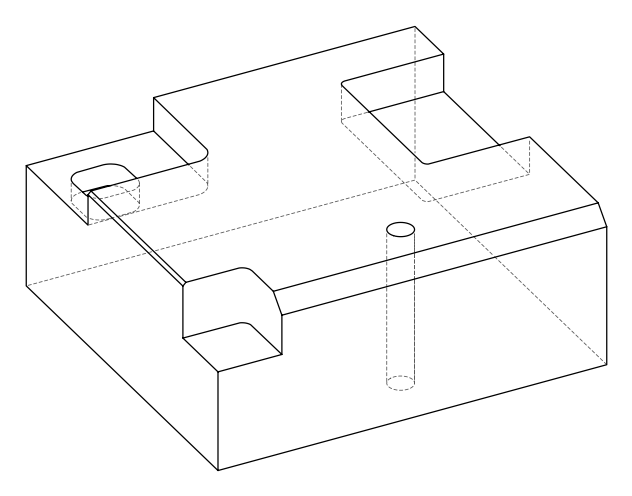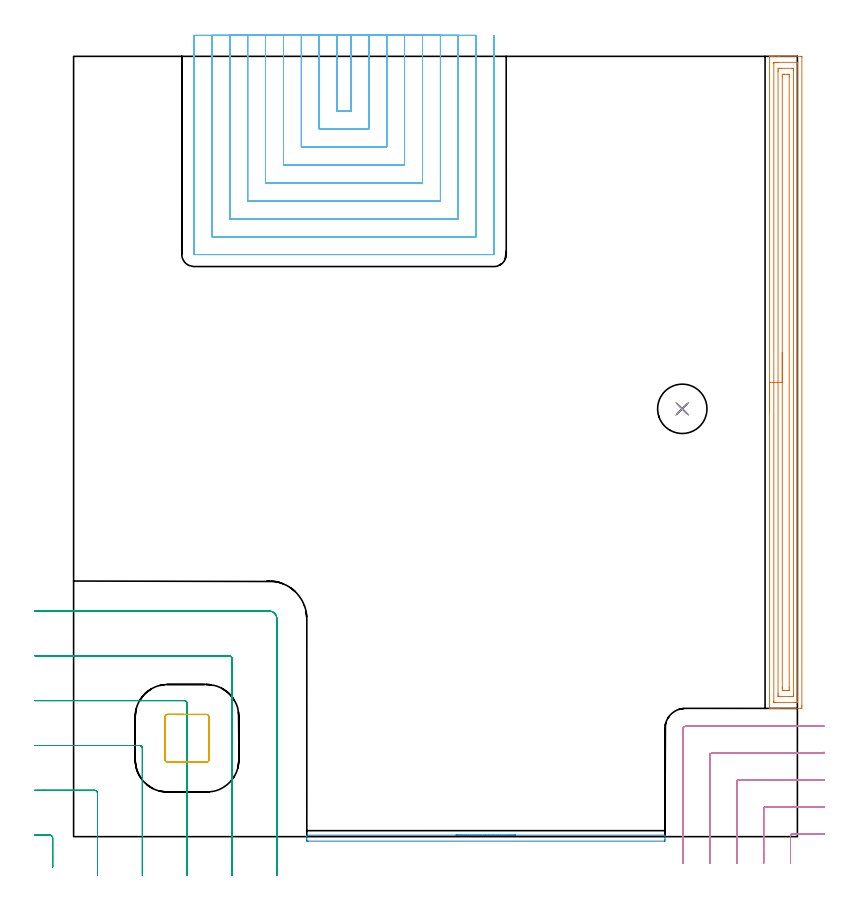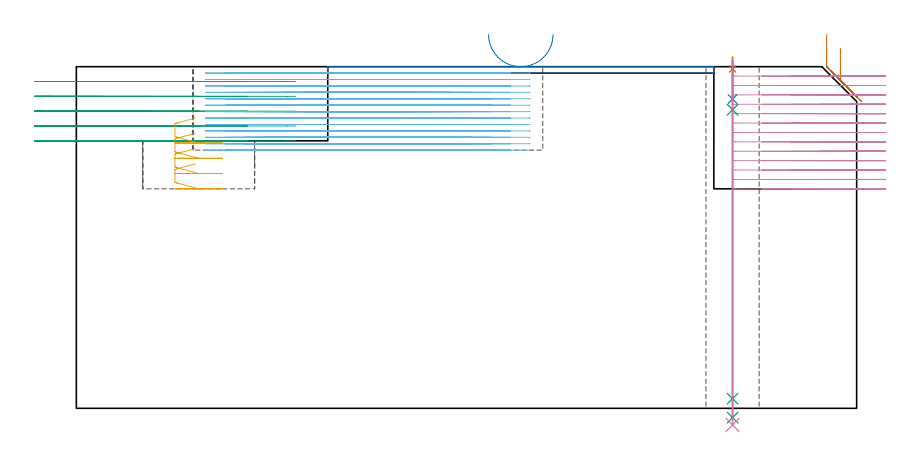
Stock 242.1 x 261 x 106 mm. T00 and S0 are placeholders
(PLAN: 10 operations, 8 tool changes, 84.2 min)
(1 AREA_MILL | FG_CHAMFER_SURFACE | UGT0205_001 | 7.23 min | 13080 mm3)
(2 AREA_MILL_1 | FG_CHAMFER_SURFACE_1 | UGT0205_001 | 1.11 min | 246 mm3)
(3 MILL_CORNER_NOTCH_RECTANGULAR | CORNER_NOTCH_RECTANGULAR | UGT0201_136 | Follow Part, ap 5, ae 75% | 6.31 min | 152600 mm3)
(4 MILL_CORNER_NOTCH_RECTANGULAR_1 | CORNER_NOTCH_RECTANGULAR_1 | NXT0201_011 | Follow Part, ap 3, ae 75% | 8.84 min | 71288 mm3)
(5 MILL_RECTANGULAR_POCKET | POCKET_RECTANGULAR_STRAIGHT | UGT0201_136 | Follow Part, ap 5, ae 75% | 0.98 min | 17091 mm3)
(6 MILL_SLOT | SLOT_PARTIAL_RECTANGULAR | NXT0201_009 | Follow Part, ap 2, ae 75% | 58.67 min | 197391 mm3)
(7 SPOT_DRILL | STEP1HOLE | NXT0321_9005460120000 | 0.03 min | 7 mm3)
(8 DRILL_BLIND_HOLE_INTO_CENTER | STEP1HOLE | NXT0301_038 | 0.05 min | 322 mm3)
(9 GUN_DRILL_THROUGH_HOLE | STEP1HOLE | UGT0307_002 | 0.51 min | 2707 mm3)
(10 SPADE_DRILL_TO_ENLARGE_THROUGH_HOLE | STEP1HOLE | UGT0306_007 | 0.45 min | 19606 mm3)
(TOOL UGT0205_001 | Chamfer Mill 20 x 3 x 45 deg. | D20 FL50 Z2)
(TOOL UGT0201_136 | Carbide End Mill 20.0 | D20 FL30 Z4)
(TOOL NXT0201_011 | ENDMILL 12mm [2P460-1200-NA 1630] | D12 FL38 Z6)
(TOOL NXT0201_009 | ENDMILL 8mm [2P460-0800-NA 1630] | D8 FL26 Z6)
(TOOL NXT0321_9005460120000 | NC Spot Drill, 142deg, 12mm, Carbide, Uncoated | D12 PA142 FL30 Z2)
(TOOL NXT0301_038 | Carbide Drill 6.7mm [860.1-0670-034A1-MM 2214] | D6.7 PA140 FL53 Z2)
(TOOL UGT0307_002 | Gun Drill 6 mm | D6 PA130 FL24 Z1)
(TOOL UGT0306_007 | Spade Drill 16.5mm | D16.5 PA132 FL10 Z2)
(OP 1 AREA_MILL)
G17 G21 G94 G90
T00 M6
G54
G17 G0 G90 X232.8 Y141.95 S1061 M3
G43 Z116. H0
G94 G1 Y141.988 Z115.128 F250.
Y142.102 Z114.263
Y142.291 Z113.412
Y142.553 Z112.58
Y142.887 Z111.774
Y143.29 Z111.
Y143.758 Z110.264
Y144.29 Z109.572
Y144.879 Z108.929
Y145.522 Z108.339
Y146.214 Z107.808
Y146.95 Z107.34
Y147.724 Z106.937
Y148.53 Z106.603
Y149.362 Z106.341
Y150.214 Z106.152
Y151.078 Z106.038
Y151.95 Z106.
Y260.84
X232.802 Y260.991 Z105.988
X232.829 Y261. Z105.962
X233.176 Z105.623
X233.573 Z105.226
X234.21 Z104.585
X235.416 Z103.381
X235.983 Z102.811
X243.076 Z95.721
X243.363 Y260.998 Z95.435
X243.592 Y260.99 Z95.206
X243.599 Y260.76 Z95.199
X243.6 Y43.872 Z95.2
X243.599 Y43.507 Z95.201
X243.594 Y42.985 Z95.203
X243.592 Y42.908 Z95.206
X243.076 Y42.9 Z95.721
X235.983 Z102.811
X235.415 Z103.381
X235.097 Z103.699
X234.529 Z104.267
X234.21 Z104.585
X233.573 Z105.226
X233.176 Z105.623
X232.829 Z105.962
X232.802 Y42.909 Z105.988
X232.8 Y43.06 Z106.
Y151.95
X234.214 Z104.586
Y258.604
X234.216 Y258.83 Z104.584
X234.219 Y258.941 Z104.581
X234.221 Y258.987 Z104.579
X234.319 Y258.99 Z104.481
X234.709 Y258.998 Z104.091
X235.097 Y259. Z103.703
X235.594 Z103.206
X241.801 Y258.999 Z96.999
X242.048 Y258.994 Z96.752
X242.146 Y258.99 Z96.654
X242.179 Y258.986 Z96.621
X242.181 Y258.94 Z96.619
X242.184 Y258.831 Z96.616
X242.186 Y258.612 Z96.614
Y45.296
X242.184 Y45.07 Z96.616
X242.181 Y44.959 Z96.619
X242.179 Y44.913 Z96.621
X242.081 Y44.91 Z96.719
X241.691 Y44.902 Z97.109
X241.303 Y44.9 Z97.497
X240.806 Z97.994
X234.599 Y44.901 Z104.201
X234.352 Y44.906 Z104.448
X234.254 Y44.91 Z104.546
X234.221 Y44.914 Z104.579
X234.219 Y44.96 Z104.581
X234.216 Y45.069 Z104.584
X234.214 Y45.288 Z104.586
Y151.95
X235.628 Z103.172
X235.629 Y255.931 Z103.171
Y256.287
X235.635 Y256.823 Z103.165
X235.639 Y256.99 Z103.161
X235.81 Y256.998 Z102.99
X235.983 Y256.999 Z102.817
X236.694 Y257. Z102.106
X240.241 Z98.559
X240.417 Y256.999 Z98.383
X240.592 Y256.996 Z98.208
X240.708 Y256.99 Z98.092
X240.765 Y256.977 Z98.035
X240.768 Y256.942 Z98.032
X240.77 Y256.823 Z98.03
X240.771 Y256.466 Z98.029
X240.772 Y255.931 Z98.028
X240.771 Y47.969 Z98.029
Y47.613
X240.765 Y47.077 Z98.035
X240.761 Y46.91 Z98.039
X240.59 Y46.902 Z98.21
X240.417 Y46.901 Z98.383
X239.706 Y46.9 Z99.094
X236.159 Z102.641
X235.983 Y46.901 Z102.817
X235.808 Y46.904 Z102.992
X235.692 Y46.91 Z103.108
X235.635 Y46.923 Z103.165
X235.632 Y46.958 Z103.168
X235.63 Y47.077 Z103.17
X235.629 Y47.434 Z103.171
X235.628 Y47.969 Z103.172
Y151.95
X237.043 Z101.757
Y254.146
X237.045 Y254.862 Z101.755
X237.048 Y254.966 Z101.752
X237.049 Y254.988 Z101.751
X237.068 Y254.992 Z101.732
X237.12 Y254.995 Z101.68
X237.332 Y254.999 Z101.468
X237.757 Y255. Z101.043
X238.643 Z100.157
X239.08 Y254.999 Z99.72
X239.279 Y254.997 Z99.521
X239.328 Y254.993 Z99.472
X239.348 Y254.99 Z99.452
X239.35 Y254.977 Z99.45
X239.353 Y254.91 Z99.447
X239.357 Y254.32 Z99.443
Y254.146
Y49.754
X239.355 Y49.038 Z99.445
X239.352 Y48.934 Z99.448
X239.351 Y48.912 Z99.449
X239.332 Y48.908 Z99.468
X239.28 Y48.905 Z99.52
X239.068 Y48.901 Z99.732
X238.643 Y48.9 Z100.157
X237.757 Z101.043
X237.32 Y48.901 Z101.48
X237.121 Y48.903 Z101.679
X237.072 Y48.907 Z101.728
X237.052 Y48.91 Z101.748
X237.05 Y48.923 Z101.75
X237.047 Y48.99 Z101.753
X237.043 Y49.58 Z101.757
Y49.754
Y151.95
Y152.822 Z101.795
Y153.686 Z101.909
Y154.538 Z102.098
Y155.37 Z102.36
Y156.176 Z102.694
Y156.95 Z103.097
Y157.686 Z103.566
Y158.378 Z104.097
Y159.021 Z104.686
Y159.61 Z105.33
Y160.142 Z106.022
Y160.61 Z106.757
Y161.013 Z107.531
Y161.347 Z108.337
Y161.609 Z109.169
Y161.798 Z110.021
Y161.912 Z110.886
Y161.95 Z111.757
G0 Z116.
M5
M2
(OP 2 AREA_MILL_1)
G17 G21 G94 G90
T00 M6
G54
G17 G0 G90 X127.9 Y0.5 S1061 M3
G43 Z116. H0
G94 G1 X127.938 Z115.128 F250.
X128.052 Z114.263
X128.241 Z113.412
X128.503 Z112.58
X128.837 Z111.774
X129.24 Z111.
X129.708 Z110.264
X130.24 Z109.572
X130.829 Z108.929
X131.472 Z108.34
X132.164 Z107.808
X132.9 Z107.34
X133.674 Z106.937
X134.48 Z106.603
X135.312 Z106.341
X136.164 Z106.152
X137.028 Z106.038
X137.9 Z106.
X197.65
X197.79 Y0.497 Z105.988
X197.794 Y0.464 Z105.955
X197.8 Y0.126 Z105.625
Y-0.345 Z105.154
Y-0.944 Z104.551
Y-1.244 Z104.253
X197.798 Y-1.491 Z104.005
X197.65 Y-1.5 Z104.
X78.429 Y-1.499 Z104.001
X78.15 Y-1.496 Z104.004
X78.002 Y-1.491 Z104.005
X78. Y-1.244 Z104.253
Y-0.944 Z104.551
Y-0.345 Z105.154
Y0.126 Z105.625
X78.006 Y0.464 Z105.955
X78.01 Y0.497 Z105.988
X78.15 Y0.5 Z106.
X137.9
X138.772 Z106.038
X139.636 Z106.152
X140.488 Z106.341
X141.32 Z106.603
X142.126 Z106.937
X142.9 Z107.34
X143.636 Z107.808
X144.328 Z108.34
X144.971 Z108.929
X145.56 Z109.572
X146.092 Z110.264
X146.56 Z111.
X146.963 Z111.774
X147.297 Z112.58
X147.559 Z113.412
X147.748 Z114.263
X147.862 Z115.128
X147.9 Z116.
M5
M2
(OP 3 MILL_CORNER_NOTCH_RECTANGULAR)
G17 G21 G94 G90
T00 M6
G54
G17 G0 G90 X-7. Y-10.141 S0 M3
G43 Z116. H0
Z101.4
G94 G1 Y-7.141 F250.
Y-0.494 F500.
G3 X-7.994 Y0.5 R1.
G1 X-10.
X-13. F250.
G0 Z116.
X8. Y-13.
Z101.4
G1 Y-10.
Y14.505 F500.
G3 X7.005 Y15.5 R1.
G1 X-10.
X-13. F250.
G0 Z116.
X23. Y-13.
Z101.4
G1 Y-10.
Y29.505 F500.
G3 X22.005 Y30.5 R1.
G1 X-10.
X-13. F250.
G0 Z116.
X38. Y-13.
Z101.4
G1 Y-10.
Y44.504 F500.
G3 X37.004 Y45.5 R1.
G1 X-10.
X-13. F250.
G0 Z116.
X53. Y-13.
Z101.4
G1 Y-10.
Y59.504 F500.
G3 X52.004 Y60.5 R1.
G1 X-10.
X-13. F250.
G0 Z116.
X68. Y-13.
Z101.4
G1 Y-10.
Y72.8 F500.
G3 X65.3 Y75.5 R2.7
G1 X-10.
X-13. F250.
G0 Z116.
X-7. Y-10.141
Z96.8
G1 Y-7.141
Y-0.494 F500.
G3 X-7.994 Y0.5 R1.
G1 X-10.
X-13. F250.
G0 Z116.
X8. Y-13.
Z96.8
G1 Y-10.
Y14.505 F500.
G3 X7.005 Y15.5 R1.
G1 X-10.
X-13. F250.
G0 Z116.
X23. Y-13.
Z96.8
G1 Y-10.
Y29.505 F500.
G3 X22.005 Y30.5 R1.
G1 X-10.
X-13. F250.
G0 Z116.
X38. Y-13.
Z96.8
G1 Y-10.
Y44.504 F500.
G3 X37.004 Y45.5 R1.
G1 X-10.
X-13. F250.
G0 Z116.
X53. Y-13.
Z96.8
G1 Y-10.
Y59.504 F500.
G3 X52.004 Y60.5 R1.
G1 X-10.
X-13. F250.
G0 Z116.
X68. Y-13.
Z96.8
G1 Y-10.
Y72.8 F500.
G3 X65.3 Y75.5 R2.7
G1 X-10.
X-13. F250.
G0 Z116.
X-7. Y-10.141
Z92.2
G1 Y-7.141
Y-0.494 F500.
G3 X-7.994 Y0.5 R1.
G1 X-10.
X-13. F250.
G0 Z116.
X8. Y-13.
Z92.2
G1 Y-10.
Y14.505 F500.
G3 X7.005 Y15.5 R1.
G1 X-10.
X-13. F250.
G0 Z116.
X23. Y-13.
Z92.2
G1 Y-10.
Y29.505 F500.
G3 X22.005 Y30.5 R1.
G1 X-10.
X-13. F250.
G0 Z116.
X38. Y-13.
Z92.2
G1 Y-10.
Y44.504 F500.
G3 X37.004 Y45.5 R1.
G1 X-10.
X-13. F250.
G0 Z116.
X53. Y-13.
Z92.2
G1 Y-10.
Y59.504 F500.
G3 X52.004 Y60.5 R1.
G1 X-10.
X-13. F250.
G0 Z116.
X68. Y-13.
Z92.2
G1 Y-10.
Y72.8 F500.
G3 X65.3 Y75.5 R2.7
G1 X-10.
X-13. F250.
G0 Z116.
X-7. Y-10.141
Z87.6
G1 Y-7.141
Y-0.494 F500.
G3 X-7.994 Y0.5 R1.
G1 X-10.
X-13. F250.
G0 Z116.
X8. Y-13.
Z87.6
G1 Y-10.
Y14.505 F500.
G3 X7.005 Y15.5 R1.
G1 X-10.
X-13. F250.
G0 Z116.
X23. Y-13.
Z87.6
G1 Y-10.
Y29.505 F500.
G3 X22.005 Y30.5 R1.
G1 X-10.
X-13. F250.
G0 Z116.
X38. Y-13.
Z87.6
G1 Y-10.
Y44.504 F500.
G3 X37.004 Y45.5 R1.
G1 X-10.
X-13. F250.
G0 Z116.
X53. Y-13.
Z87.6
G1 Y-10.
Y59.504 F500.
G3 X52.004 Y60.5 R1.
G1 X-10.
X-13. F250.
G0 Z116.
X68. Y-13.
Z87.6
G1 Y-10.
Y72.8 F500.
G3 X65.3 Y75.5 R2.7
G1 X-10.
X-13. F250.
G0 Z116.
X-7. Y-10.141
Z83.
G1 Y-7.141
Y-0.494 F500.
G3 X-7.994 Y0.5 R1.
G1 X-10.
X-13. F250.
G0 Z116.
X8. Y-13.
Z83.
G1 Y-10.
Y14.505 F500.
G3 X7.005 Y15.5 R1.
G1 X-10.
X-13. F250.
G0 Z116.
X23. Y-13.
Z83.
G1 Y-10.
Y29.505 F500.
G3 X22.005 Y30.5 R1.
G1 X-10.
X-13. F250.
G0 Z116.
X38. Y-13.
Z83.
G1 Y-10.
Y44.504 F500.
G3 X37.004 Y45.5 R1.
G1 X-10.
X-13. F250.
G0 Z116.
X53. Y-13.
Z83.
G1 Y-10.
Y59.504 F500.
G3 X52.004 Y60.5 R1.
G1 X-10.
X-13. F250.
G0 Z116.
X68. Y-13.
Z83.
G1 Y-10.
Y72.8 F500.
G3 X65.3 Y75.5 R2.7
G1 X-10.
X-13. F250.
G0 Z116.
M5
M2
(OP 4 MILL_CORNER_NOTCH_RECTANGULAR_1)
G17 G21 G94 G90
T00 M6
G54
G17 G0 G90 X251.099 Y0.993 S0 M3
G43 Z116. H1
Z103.085
G94 G1 X248.1 Y0.913 F250.
G2 X247.136 Y0.9 R36. F500.
G1 X240.397
G3 X239.8 Y0.303 R0.6
G1 Y-6.
Y-9. F250.
G0 Z116.
X251.098 Y10.024
Z103.085
G1 X248.1 Y9.917
G2 X247.136 Y9.9 R27. F500.
G1 X231.397
G3 X230.8 Y9.303 R0.6
G1 Y-6.
Y-9. F250.
G0 Z116.
X251.096 Y19.086
Z103.085
G1 X248.1 Y18.926
G2 X247.136 Y18.9 R18. F500.
G1 X222.397
G3 X221.8 Y18.303 R0.6
G1 Y-6.
Y-9. F250.
G0 Z116.
X251.083 Y28.273
Z103.085
G1 X248.1 Y27.952
G2 X247.136 Y27.9 R9. F500.
G1 X213.397
G3 X212.8 Y27.303 R0.6
G1 Y-6.
Y-9. F250.
G0 Z116.
X250.136 Y36.9
Z103.085
G1 X247.136
X204.6 F500.
G3 X203.8 Y36.1 R0.8
G1 Y-6.
Y-9. F250.
G0 Z116.
X251.1 Y0.901
Z100.169
G1 X248.1 Y0.9
X240.397 F500.
G3 X239.8 Y0.303 R0.6
G1 Y-6.
Y-9. F250.
G0 Z116.
X251.1 Y9.901
Z100.169
G1 X248.1 Y9.9
X240.397 F500.
X231.397
G3 X230.8 Y9.303 R0.6
G1 Y-6.
Y-9. F250.
G0 Z116.
X251.1 Y18.901
Z100.169
G1 X248.1 Y18.9
X231.397 F500.
X222.397
G3 X221.8 Y18.303 R0.6
G1 Y-6.
Y-9. F250.
G0 Z116.
X251.1 Y27.902
Z100.169
G1 X248.1 Y27.9
X222.397 F500.
X213.397
G3 X212.8 Y27.303 R0.6
G1 Y-6.
Y-9. F250.
G0 Z116.
X251.093 Y36.9
Z100.169
G1 X248.093
X204.6 F500.
G3 X203.8 Y36.1 R0.8
G1 Y-6.
Y-9. F250.
G0 Z116.
X251.1 Y0.9
Z97.254
G1 X248.1
X240.397 F500.
G3 X239.8 Y0.303 R0.6
G1 Y-6.
Y-9. F250.
G0 Z116.
X251.1 Y9.9
Z97.254
G1 X248.1
X231.397 F500.
G3 X230.8 Y9.303 R0.6
G1 Y-6.
Y-9. F250.
G0 Z116.
X251.1 Y18.9
Z97.254
G1 X248.1
X222.397 F500.
G3 X221.8 Y18.303 R0.6
G1 Y-6.
Y-9. F250.
G0 Z116.
X251.1 Y27.9
Z97.254
G1 X248.1
X213.397 F500.
G3 X212.8 Y27.303 R0.6
G1 Y-6.
Y-9. F250.
G0 Z116.
X251.1 Y36.9
Z97.254
G1 X248.1
X204.6 F500.
G3 X203.8 Y36.1 R0.8
G1 Y-6.
Y-9. F250.
G0 Z116.
X251.1 Y0.9
Z94.338
G1 X248.1
X240.397 F500.
G3 X239.8 Y0.303 R0.6
G1 Y-6.
Y-9. F250.
G0 Z116.
X251.1 Y9.9
Z94.338
G1 X248.1
X231.397 F500.
G3 X230.8 Y9.303 R0.6
G1 Y-6.
Y-9. F250.
G0 Z116.
X251.1 Y18.9
Z94.338
G1 X248.1
X222.397 F500.
G3 X221.8 Y18.303 R0.6
G1 Y-6.
Y-9. F250.
G0 Z116.
X251.1 Y27.9
Z94.338
G1 X248.1
X213.397 F500.
G3 X212.8 Y27.303 R0.6
G1 Y-6.
Y-9. F250.
G0 Z116.
X251.1 Y36.9
Z94.338
G1 X248.1
X204.6 F500.
G3 X203.8 Y36.1 R0.8
G1 Y-6.
Y-9. F250.
G0 Z116.
X251.1 Y0.9
Z91.423
G1 X248.1
X240.397 F500.
G3 X239.8 Y0.303 R0.6
G1 Y-6.
Y-9. F250.
G0 Z116.
X251.1 Y9.9
Z91.423
G1 X248.1
X231.397 F500.
G3 X230.8 Y9.303 R0.6
G1 Y-6.
Y-9. F250.
G0 Z116.
X251.1 Y18.9
Z91.423
G1 X248.1
X222.397 F500.
G3 X221.8 Y18.303 R0.6
G1 Y-6.
Y-9. F250.
G0 Z116.
X251.1 Y27.9
Z91.423
G1 X248.1
X213.397 F500.
G3 X212.8 Y27.303 R0.6
G1 Y-6.
Y-9. F250.
G0 Z116.
X251.1 Y36.9
Z91.423
G1 X248.1
X204.6 F500.
G3 X203.8 Y36.1 R0.8
G1 Y-6.
Y-9. F250.
G0 Z116.
X251.1 Y0.9
Z88.508
G1 X248.1
X240.397 F500.
G3 X239.8 Y0.303 R0.6
G1 Y-6.
Y-9. F250.
G0 Z116.
X251.1 Y9.9
Z88.508
G1 X248.1
X231.397 F500.
G3 X230.8 Y9.303 R0.6
G1 Y-6.
Y-9. F250.
G0 Z116.
X251.1 Y18.9
Z88.508
G1 X248.1
X222.397 F500.
G3 X221.8 Y18.303 R0.6
G1 Y-6.
Y-9. F250.
G0 Z116.
X251.1 Y27.9
Z88.508
G1 X248.1
X213.397 F500.
G3 X212.8 Y27.303 R0.6
G1 Y-6.
Y-9. F250.
G0 Z116.
X251.1 Y36.9
Z88.508
G1 X248.1
X204.6 F500.
G3 X203.8 Y36.1 R0.8
G1 Y-6.
Y-9. F250.
G0 Z116.
X251.1 Y0.9
Z85.592
G1 X248.1
X240.397 F500.
G3 X239.8 Y0.303 R0.6
G1 Y-6.
Y-9. F250.
G0 Z116.
X251.1 Y9.9
Z85.592
G1 X248.1
X231.397 F500.
G3 X230.8 Y9.303 R0.6
G1 Y-6.
Y-9. F250.
G0 Z116.
X251.1 Y18.9
Z85.592
G1 X248.1
X222.397 F500.
G3 X221.8 Y18.303 R0.6
G1 Y-6.
Y-9. F250.
G0 Z116.
X251.1 Y27.9
Z85.592
G1 X248.1
X213.397 F500.
G3 X212.8 Y27.303 R0.6
G1 Y-6.
Y-9. F250.
G0 Z116.
X251.1 Y36.9
Z85.592
G1 X248.1
X204.6 F500.
G3 X203.8 Y36.1 R0.8
G1 Y-6.
Y-9. F250.
G0 Z116.
X251.1 Y0.9
Z82.677
G1 X248.1
X240.397 F500.
G3 X239.8 Y0.303 R0.6
G1 Y-6.
Y-9. F250.
G0 Z116.
X251.1 Y9.9
Z82.677
G1 X248.1
X231.397 F500.
G3 X230.8 Y9.303 R0.6
G1 Y-6.
Y-9. F250.
G0 Z116.
X251.1 Y18.9
Z82.677
G1 X248.1
X222.397 F500.
G3 X221.8 Y18.303 R0.6
G1 Y-6.
Y-9. F250.
G0 Z116.
X251.1 Y27.9
Z82.677
G1 X248.1
X213.397 F500.
G3 X212.8 Y27.303 R0.6
G1 Y-6.
Y-9. F250.
G0 Z116.
X251.1 Y36.9
Z82.677
G1 X248.1
X204.6 F500.
G3 X203.8 Y36.1 R0.8
G1 Y-6.
Y-9. F250.
G0 Z116.
X251.1 Y0.9
Z79.762
G1 X248.1
X240.397 F500.
G3 X239.8 Y0.303 R0.6
G1 Y-6.
Y-9. F250.
G0 Z116.
X251.1 Y9.9
Z79.762
G1 X248.1
X231.397 F500.
G3 X230.8 Y9.303 R0.6
G1 Y-6.
Y-9. F250.
G0 Z116.
X251.1 Y18.9
Z79.762
G1 X248.1
X222.397 F500.
G3 X221.8 Y18.303 R0.6
G1 Y-6.
Y-9. F250.
G0 Z116.
X251.1 Y27.9
Z79.762
G1 X248.1
X213.397 F500.
G3 X212.8 Y27.303 R0.6
G1 Y-6.
Y-9. F250.
G0 Z116.
X251.1 Y36.9
Z79.762
G1 X248.1
X204.6 F500.
G3 X203.8 Y36.1 R0.8
G1 Y-6.
Y-9. F250.
G0 Z116.
X251.1 Y0.9
Z76.846
G1 X248.1
X240.397 F500.
G3 X239.8 Y0.303 R0.6
G1 Y-6.
Y-9. F250.
G0 Z116.
X251.1 Y9.9
Z76.846
G1 X248.1
X231.397 F500.
G3 X230.8 Y9.303 R0.6
G1 Y-6.
Y-9. F250.
G0 Z116.
X251.1 Y18.9
Z76.846
G1 X248.1
X222.397 F500.
G3 X221.8 Y18.303 R0.6
G1 Y-6.
Y-9. F250.
G0 Z116.
X251.1 Y27.9
Z76.846
G1 X248.1
X213.397 F500.
G3 X212.8 Y27.303 R0.6
G1 Y-6.
Y-9. F250.
G0 Z116.
X251.1 Y36.9
Z76.846
G1 X248.1
X204.6 F500.
G3 X203.8 Y36.1 R0.8
G1 Y-6.
Y-9. F250.
G0 Z116.
X251.1 Y0.9
Z73.931
G1 X248.1
X240.397 F500.
G3 X239.8 Y0.303 R0.6
G1 Y-6.
Y-9. F250.
G0 Z116.
X251.1 Y9.9
Z73.931
G1 X248.1
X231.397 F500.
G3 X230.8 Y9.303 R0.6
G1 Y-6.
Y-9. F250.
G0 Z116.
X251.1 Y18.9
Z73.931
G1 X248.1
X222.397 F500.
G3 X221.8 Y18.303 R0.6
G1 Y-6.
Y-9. F250.
G0 Z116.
X251.1 Y27.9
Z73.931
G1 X248.1
X213.397 F500.
G3 X212.8 Y27.303 R0.6
G1 Y-6.
Y-9. F250.
G0 Z116.
X251.1 Y36.9
Z73.931
G1 X248.1
X204.6 F500.
G3 X203.8 Y36.1 R0.8
G1 Y-6.
Y-9. F250.
G0 Z116.
X251.1 Y0.9
Z71.015
G1 X248.1
X240.397 F500.
G3 X239.8 Y0.303 R0.6
G1 Y-6.
Y-9. F250.
G0 Z116.
X251.1 Y9.9
Z71.015
G1 X248.1
X231.397 F500.
G3 X230.8 Y9.303 R0.6
G1 Y-6.
Y-9. F250.
G0 Z116.
X251.1 Y18.9
Z71.015
G1 X248.1
X222.397 F500.
G3 X221.8 Y18.303 R0.6
G1 Y-6.
Y-9. F250.
G0 Z116.
X251.1 Y27.9
Z71.015
G1 X248.1
X213.397 F500.
G3 X212.8 Y27.303 R0.6
G1 Y-6.
Y-9. F250.
G0 Z116.
X251.1 Y36.9
Z71.015
G1 X248.1
X204.6 F500.
G3 X203.8 Y36.1 R0.8
G1 Y-6.
Y-9. F250.
G0 Z116.
X251.1 Y0.9
Z68.1
G1 X248.1
X240.397 F500.
G3 X239.8 Y0.303 R0.6
G1 Y-6.
Y-9. F250.
G0 Z116.
X251.1 Y9.9
Z68.1
G1 X248.1
X231.397 F500.
G3 X230.8 Y9.303 R0.6
G1 Y-6.
Y-9. F250.
G0 Z116.
X251.1 Y18.9
Z68.1
G1 X248.1
X222.397 F500.
G3 X221.8 Y18.303 R0.6
G1 Y-6.
Y-9. F250.
G0 Z116.
X251.1 Y27.9
Z68.1
G1 X248.1
X213.397 F500.
G3 X212.8 Y27.303 R0.6
G1 Y-6.
Y-9. F250.
G0 Z116.
X251.1 Y36.9
Z68.1
G1 X248.1
X204.6 F500.
G3 X203.8 Y36.1 R0.8
G1 Y-6.
Y-9. F250.
G0 Z116.
M5
M2
(OP 5 MILL_RECTANGULAR_POCKET)
G17 G21 G94 G90
T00 M6
G54
G17 G0 G90 X36.892 Y40.9 S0 M3
G43 Z116. H0
Z90.05
G94 G1 X31.5 Z88.605 F250.
X31.405 Z88.58
X31.167 Y40.841 Z88.514
X30.953 Y40.721 Z88.448
X30.779 Y40.547 Z88.382
X30.659 Y40.333 Z88.317
X30.6 Y40.095 Z88.251
Y25.705 Z84.395
X30.659 Y25.467 Z84.329
X30.779 Y25.253 Z84.264
X30.953 Y25.079 Z84.198
X31.167 Y24.959 Z84.132
X31.405 Y24.9 Z84.066
X31.5 Z84.041
X37.95 Z82.312
X44.4 F500.
G3 X45.3 Y25.8 R0.9
G1 Y40.
G3 X44.4 Y40.9 R0.9
G1 X31.5
G3 X30.6 Y40. R0.9
G1 Y25.8
G3 X31.5 Y24.9 R0.9
G1 X37.95
X38.95
G0 X36.892 Y40.9 Z85.312
G1 X31.5 Z83.868 F250.
X31.405 Z83.842
X31.167 Y40.841 Z83.776
X30.953 Y40.721 Z83.711
X30.779 Y40.547 Z83.645
X30.659 Y40.333 Z83.579
X30.6 Y40.095 Z83.513
Y25.705 Z79.658
X30.659 Y25.467 Z79.592
X30.779 Y25.253 Z79.526
X30.953 Y25.079 Z79.46
X31.167 Y24.959 Z79.394
X31.405 Y24.9 Z79.329
X31.5 Z79.303
X37.95 Z77.575
X44.4 F500.
G3 X45.3 Y25.8 R0.9
G1 Y40.
G3 X44.4 Y40.9 R0.9
G1 X31.5
G3 X30.6 Y40. R0.9
G1 Y25.8
G3 X31.5 Y24.9 R0.9
G1 X37.95
X38.95
G0 X36.892 Y40.9 Z80.575
G1 X31.5 Z79.13 F250.
X31.405 Z79.105
X31.167 Y40.841 Z79.039
X30.953 Y40.721 Z78.973
X30.779 Y40.547 Z78.907
X30.659 Y40.333 Z78.842
X30.6 Y40.095 Z78.776
Y25.705 Z74.92
X30.659 Y25.467 Z74.854
X30.779 Y25.253 Z74.789
X30.953 Y25.079 Z74.723
X31.167 Y24.959 Z74.657
X31.405 Y24.9 Z74.591
X31.5 Z74.566
X37.95 Z72.837
X44.4 F500.
G3 X45.3 Y25.8 R0.9
G1 Y40.
G3 X44.4 Y40.9 R0.9
G1 X31.5
G3 X30.6 Y40. R0.9
G1 Y25.8
G3 X31.5 Y24.9 R0.9
G1 X37.95
X38.95
G0 X36.892 Y40.9 Z75.837
G1 X31.5 Z74.393 F250.
X31.405 Z74.367
X31.167 Y40.841 Z74.302
X30.953 Y40.721 Z74.236
X30.779 Y40.547 Z74.17
X30.659 Y40.333 Z74.104
X30.6 Y40.095 Z74.038
Y25.705 Z70.183
X30.659 Y25.467 Z70.117
X30.779 Y25.253 Z70.051
X30.953 Y25.079 Z69.985
X31.167 Y24.959 Z69.92
X31.405 Y24.9 Z69.854
X31.5 Z69.828
X37.95 Z68.1
X44.4 F500.
G3 X45.3 Y25.8 R0.9
G1 Y40.
G3 X44.4 Y40.9 R0.9
G1 X31.5
G3 X30.6 Y40. R0.9
G1 Y25.8
G3 X31.5 Y24.9 R0.9
G1 X37.95
X38.95
G0 Z116.
M5
M2
(OP 6 MILL_SLOT)
G17 G21 G94 G90
T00 M6
G54
G17 G0 G90 X88.2 Y268. S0 M3
G43 Z116. H1
Z104.008
G94 G1 Y265. F250.
Y242.7 F500.
X92.7
Y265.
Y268. F250.
X82.2
Y265.
Y236.7 F500.
X98.7
Y265.
Y268. F250.
X76.2
Y265.
Y230.7 F500.
X104.7
Y265.
Y268. F250.
X70.2
Y265.
Y224.7 F500.
X110.7
Y265.
Y268. F250.
X64.2
Y265.
Y218.7 F500.
X116.7
Y265.
Y268. F250.
X58.2
Y265.
Y212.7 F500.
X122.7
Y265.
Y268. F250.
X52.2
Y265.
Y206.7 F500.
X128.7
Y265.
Y268. F250.
X46.2
Y265.
Y200.7 F500.
X134.7
Y265.
Y268. F250.
X40.2
Y265.
Y194.8 F500.
X40.205 Y194.745
X40.245 Y194.705
X40.3 Y194.7
X140.6
X140.655 Y194.705
X140.695 Y194.745
X140.7 Y194.8
Y265.
Y268. F250.
G0 X88.2 Z102.015
G1 Y265.
Y242.7 F500.
X92.7
Y265.
Y268. F250.
X82.2
Y265.
Y236.7 F500.
X98.7
Y265.
Y268. F250.
X76.2
Y265.
Y230.7 F500.
X104.7
Y265.
Y268. F250.
X70.2
Y265.
Y224.7 F500.
X110.7
Y265.
Y268. F250.
X64.2
Y265.
Y218.7 F500.
X116.7
Y265.
Y268. F250.
X58.2
Y265.
Y212.7 F500.
X122.7
Y265.
Y268. F250.
X52.2
Y265.
Y206.7 F500.
X128.7
Y265.
Y268. F250.
X46.2
Y265.
Y200.7 F500.
X134.7
Y265.
Y268. F250.
X40.2
Y265.
Y194.8 F500.
X40.205 Y194.745
X40.245 Y194.705
X40.3 Y194.7
X140.6
X140.655 Y194.705
X140.695 Y194.745
X140.7 Y194.8
Y265.
Y268. F250.
G0 X88.2 Z100.023
G1 Y265.
Y242.7 F500.
X92.7
Y265.
Y268. F250.
X82.2
Y265.
Y236.7 F500.
X98.7
Y265.
Y268. F250.
X76.2
Y265.
Y230.7 F500.
X104.7
Y265.
Y268. F250.
X70.2
Y265.
Y224.7 F500.
X110.7
Y265.
Y268. F250.
X64.2
Y265.
Y218.7 F500.
X116.7
Y265.
Y268. F250.
X58.2
Y265.
Y212.7 F500.
X122.7
Y265.
Y268. F250.
X52.2
Y265.
Y206.7 F500.
X128.7
Y265.
Y268. F250.
X46.2
Y265.
Y200.7 F500.
X134.7
Y265.
Y268. F250.
X40.2
Y265.
Y194.8 F500.
X40.205 Y194.745
X40.245 Y194.705
X40.3 Y194.7
X140.6
X140.655 Y194.705
X140.695 Y194.745
X140.7 Y194.8
Y265.
Y268. F250.
G0 X88.2 Z98.031
G1 Y265.
Y242.7 F500.
X92.7
Y265.
Y268. F250.
X82.2
Y265.
Y236.7 F500.
X98.7
Y265.
Y268. F250.
X76.2
Y265.
Y230.7 F500.
X104.7
Y265.
Y268. F250.
X70.2
Y265.
Y224.7 F500.
X110.7
Y265.
Y268. F250.
X64.2
Y265.
Y218.7 F500.
X116.7
Y265.
Y268. F250.
X58.2
Y265.
Y212.7 F500.
X122.7
Y265.
Y268. F250.
X52.2
Y265.
Y206.7 F500.
X128.7
Y265.
Y268. F250.
X46.2
Y265.
Y200.7 F500.
X134.7
Y265.
Y268. F250.
X40.2
Y265.
Y194.8 F500.
X40.205 Y194.745
X40.245 Y194.705
X40.3 Y194.7
X140.6
X140.655 Y194.705
X140.695 Y194.745
X140.7 Y194.8
Y265.
Y268. F250.
G0 X88.2 Z96.038
G1 Y265.
Y242.7 F500.
X92.7
Y265.
Y268. F250.
X82.2
Y265.
Y236.7 F500.
X98.7
Y265.
Y268. F250.
X76.2
Y265.
Y230.7 F500.
X104.7
Y265.
Y268. F250.
X70.2
Y265.
Y224.7 F500.
X110.7
Y265.
Y268. F250.
X64.2
Y265.
Y218.7 F500.
X116.7
Y265.
Y268. F250.
X58.2
Y265.
Y212.7 F500.
X122.7
Y265.
Y268. F250.
X52.2
Y265.
Y206.7 F500.
X128.7
Y265.
Y268. F250.
X46.2
Y265.
Y200.7 F500.
X134.7
Y265.
Y268. F250.
X40.2
Y265.
Y194.8 F500.
X40.205 Y194.745
X40.245 Y194.705
X40.3 Y194.7
X140.6
X140.655 Y194.705
X140.695 Y194.745
X140.7 Y194.8
Y265.
Y268. F250.
G0 X88.2 Z94.046
G1 Y265.
Y242.7 F500.
X92.7
Y265.
Y268. F250.
X82.2
Y265.
Y236.7 F500.
X98.7
Y265.
Y268. F250.
X76.2
Y265.
Y230.7 F500.
X104.7
Y265.
Y268. F250.
X70.2
Y265.
Y224.7 F500.
X110.7
Y265.
Y268. F250.
X64.2
Y265.
Y218.7 F500.
X116.7
Y265.
Y268. F250.
X58.2
Y265.
Y212.7 F500.
X122.7
Y265.
Y268. F250.
X52.2
Y265.
Y206.7 F500.
X128.7
Y265.
Y268. F250.
X46.2
Y265.
Y200.7 F500.
X134.7
Y265.
Y268. F250.
X40.2
Y265.
Y194.8 F500.
X40.205 Y194.745
X40.245 Y194.705
X40.3 Y194.7
X140.6
X140.655 Y194.705
X140.695 Y194.745
X140.7 Y194.8
Y265.
Y268. F250.
G0 X88.2 Z92.054
G1 Y265.
Y242.7 F500.
X92.7
Y265.
Y268. F250.
X82.2
Y265.
Y236.7 F500.
X98.7
Y265.
Y268. F250.
X76.2
Y265.
Y230.7 F500.
X104.7
Y265.
Y268. F250.
X70.2
Y265.
Y224.7 F500.
X110.7
Y265.
Y268. F250.
X64.2
Y265.
Y218.7 F500.
X116.7
Y265.
Y268. F250.
X58.2
Y265.
Y212.7 F500.
X122.7
Y265.
Y268. F250.
X52.2
Y265.
Y206.7 F500.
X128.7
Y265.
Y268. F250.
X46.2
Y265.
Y200.7 F500.
X134.7
Y265.
Y268. F250.
X40.2
Y265.
Y194.8 F500.
X40.205 Y194.745
X40.245 Y194.705
X40.3 Y194.7
X140.6
X140.655 Y194.705
X140.695 Y194.745
X140.7 Y194.8
Y265.
Y268. F250.
G0 X88.2 Z90.062
G1 Y265.
Y242.7 F500.
X92.7
Y265.
Y268. F250.
X82.2
Y265.
Y236.7 F500.
X98.7
Y265.
Y268. F250.
X76.2
Y265.
Y230.7 F500.
X104.7
Y265.
Y268. F250.
X70.2
Y265.
Y224.7 F500.
X110.7
Y265.
Y268. F250.
X64.2
Y265.
Y218.7 F500.
X116.7
Y265.
Y268. F250.
X58.2
Y265.
Y212.7 F500.
X122.7
Y265.
Y268. F250.
X52.2
Y265.
Y206.7 F500.
X128.7
Y265.
Y268. F250.
X46.2
Y265.
Y200.7 F500.
X134.7
Y265.
Y268. F250.
X40.2
Y265.
Y194.8 F500.
X40.205 Y194.745
X40.245 Y194.705
X40.3 Y194.7
X140.6
X140.655 Y194.705
X140.695 Y194.745
X140.7 Y194.8
Y265.
Y268. F250.
G0 X88.2 Z88.069
G1 Y265.
Y242.7 F500.
X92.7
Y265.
Y268. F250.
X82.2
Y265.
Y236.7 F500.
X98.7
Y265.
Y268. F250.
X76.2
Y265.
Y230.7 F500.
X104.7
Y265.
Y268. F250.
X70.2
Y265.
Y224.7 F500.
X110.7
Y265.
Y268. F250.
X64.2
Y265.
Y218.7 F500.
X116.7
Y265.
Y268. F250.
X58.2
Y265.
Y212.7 F500.
X122.7
Y265.
Y268. F250.
X52.2
Y265.
Y206.7 F500.
X128.7
Y265.
Y268. F250.
X46.2
Y265.
Y200.7 F500.
X134.7
Y265.
Y268. F250.
X40.2
Y265.
Y194.8 F500.
X40.205 Y194.745
X40.245 Y194.705
X40.3 Y194.7
X140.6
X140.655 Y194.705
X140.695 Y194.745
X140.7 Y194.8
Y265.
Y268. F250.
G0 X88.2 Z86.077
G1 Y265.
Y242.7 F500.
X92.7
Y265.
Y268. F250.
X82.2
Y265.
Y236.7 F500.
X98.7
Y265.
Y268. F250.
X76.2
Y265.
Y230.7 F500.
X104.7
Y265.
Y268. F250.
X70.2
Y265.
Y224.7 F500.
X110.7
Y265.
Y268. F250.
X64.2
Y265.
Y218.7 F500.
X116.7
Y265.
Y268. F250.
X58.2
Y265.
Y212.7 F500.
X122.7
Y265.
Y268. F250.
X52.2
Y265.
Y206.7 F500.
X128.7
Y265.
Y268. F250.
X46.2
Y265.
Y200.7 F500.
X134.7
Y265.
Y268. F250.
X40.2
Y265.
Y194.8 F500.
X40.205 Y194.745
X40.245 Y194.705
X40.3 Y194.7
X140.6
X140.655 Y194.705
X140.695 Y194.745
X140.7 Y194.8
Y265.
Y268. F250.
G0 X88.2 Z84.085
G1 Y265.
Y242.7 F500.
X92.7
Y265.
Y268. F250.
X82.2
Y265.
Y236.7 F500.
X98.7
Y265.
Y268. F250.
X76.2
Y265.
Y230.7 F500.
X104.7
Y265.
Y268. F250.
X70.2
Y265.
Y224.7 F500.
X110.7
Y265.
Y268. F250.
X64.2
Y265.
Y218.7 F500.
X116.7
Y265.
Y268. F250.
X58.2
Y265.
Y212.7 F500.
X122.7
Y265.
Y268. F250.
X52.2
Y265.
Y206.7 F500.
X128.7
Y265.
Y268. F250.
X46.2
Y265.
Y200.7 F500.
X134.7
Y265.
Y268. F250.
X40.2
Y265.
Y194.8 F500.
X40.205 Y194.745
X40.245 Y194.705
X40.3 Y194.7
X140.6
X140.655 Y194.705
X140.695 Y194.745
X140.7 Y194.8
Y265.
Y268. F250.
G0 X88.2 Z82.092
G1 Y265.
Y242.7 F500.
X92.7
Y265.
Y268. F250.
X82.2
Y265.
Y236.7 F500.
X98.7
Y265.
Y268. F250.
X76.2
Y265.
Y230.7 F500.
X104.7
Y265.
Y268. F250.
X70.2
Y265.
Y224.7 F500.
X110.7
Y265.
Y268. F250.
X64.2
Y265.
Y218.7 F500.
X116.7
Y265.
Y268. F250.
X58.2
Y265.
Y212.7 F500.
X122.7
Y265.
Y268. F250.
X52.2
Y265.
Y206.7 F500.
X128.7
Y265.
Y268. F250.
X46.2
Y265.
Y200.7 F500.
X134.7
Y265.
Y268. F250.
X40.2
Y265.
Y194.8 F500.
X40.205 Y194.745
X40.245 Y194.705
X40.3 Y194.7
X140.6
X140.655 Y194.705
X140.695 Y194.745
X140.7 Y194.8
Y265.
Y268. F250.
G0 X88.2 Z80.1
G1 Y265.
Y242.7 F500.
X92.7
Y265.
Y268. F250.
X82.2
Y265.
Y236.7 F500.
X98.7
Y265.
Y268. F250.
X76.2
Y265.
Y230.7 F500.
X104.7
Y265.
Y268. F250.
X70.2
Y265.
Y224.7 F500.
X110.7
Y265.
Y268. F250.
X64.2
Y265.
Y218.7 F500.
X116.7
Y265.
Y268. F250.
X58.2
Y265.
Y212.7 F500.
X122.7
Y265.
Y268. F250.
X52.2
Y265.
Y206.7 F500.
X128.7
Y265.
Y268. F250.
X46.2
Y265.
Y200.7 F500.
X134.7
Y265.
Y268. F250.
X40.2
Y265.
Y194.8 F500.
X40.205 Y194.745
X40.245 Y194.705
X40.3 Y194.7
X140.6
X140.655 Y194.705
X140.695 Y194.745
X140.7 Y194.8
Y265.
Y268. F250.
G0 Z116.
M5
M2
(OP 7 SPOT_DRILL)
G17 G21 G94 G90
T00 M6
G54
G17 G0 G90 X203.6 Y143.1 S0 M3
G43 Z116. H0
G94 G81 G98 Z105.29 F250. R109.
G80
M5
M2
(OP 8 DRILL_BLIND_HOLE_INTO_CENTER)
G17 G21 G94 G90
T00 M6
G54
G17 G0 G90 X203.6 Y143.1 S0 M3
G43 Z116. H1
G94 G81 G98 Z95.95 F250. R108.
G80
M5
M2
(OP 9 GUN_DRILL_THROUGH_HOLE)
G17 G21 G94 G90
T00 M6
G54
G17 G0 G90 X203.6 Y143.1 M8
G43 Z116. H0
Z105.704
S716 M3
G94 G1 Z92.643 F125. M26
G4 X.084
Z3. F250.
G4 X.084
Z-2.899 F125.
G4 X.084
M5
M9
G0 Z105.704
Z116.
M2
(OP 10 SPADE_DRILL_TO_ENLARGE_THROUGH_HOLE)
G17 G21 G94 G90
T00 M6
G54
G17 G0 G90 X203.6 Y143.1 S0 M3
G43 Z116. H0
G94 G73 G98 Z-5.173 F250. Q15.882 R108.
G80
M5
M2
